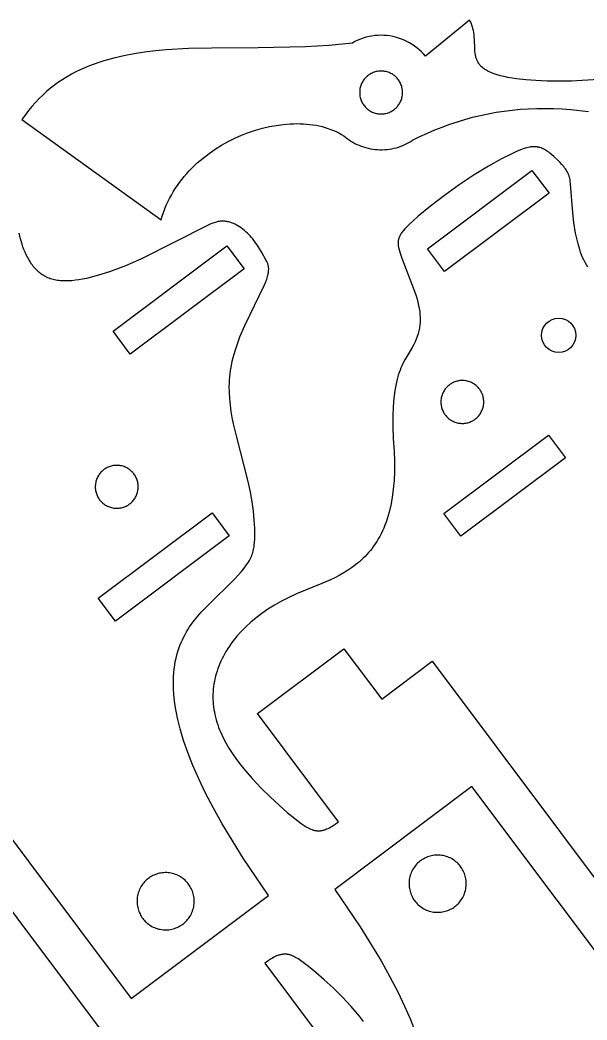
# Model space of a CAD drawing. Header units: millimetres. Extents: x 1072 to 1532, y 1321 to 1864.
# Drawn here: x 1285.6 to 1411.5, y 1642.3 to 1864.3 of the extents above; entities that cross this region are included whole.
import ezdxf

# ---------------------------------------------------------------- set-up
doc = ezdxf.new("R2010")
doc.units = ezdxf.units.MM
doc.header["$MEASUREMENT"] = 0
doc.layers.add('Layer 01', color=1, linetype='Continuous')
doc.layers.add('Layer 02', color=192, linetype='Continuous')

msp = doc.modelspace()

# ---------------------------------------------------------------- linework, layer by layer
at = {"layer": 'Layer 01'}
for points in [[(1368.88, 1851.77), (1368.72, 1851.9), (1368.54, 1852.03), (1368.36, 1852.16), (1368.17, 1852.27), (1367.97, 1852.38), (1367.77, 1852.48), (1367.55, 1852.58), (1367.33, 1852.66), (1367.11, 1852.73), (1366.88, 1852.79), (1366.64, 1852.84), (1366.4, 1852.88), (1366.16, 1852.9), (1365.91, 1852.92), (1365.66, 1852.92), (1365.42, 1852.91), (1365.17, 1852.88), (1364.93, 1852.84), (1364.69, 1852.79), (1364.45, 1852.73), (1364.22, 1852.66), (1363.99, 1852.57), (1363.77, 1852.48), (1363.56, 1852.37), (1363.36, 1852.26), (1363.16, 1852.14), (1362.97, 1852), (1362.79, 1851.87), (1362.62, 1851.72), (1362.46, 1851.57), (1362.31, 1851.42), (1362.17, 1851.26), (1362.03, 1851.1), (1361.9, 1850.92), (1361.78, 1850.74), (1361.66, 1850.55), (1361.55, 1850.35), (1361.45, 1850.15), (1361.36, 1849.93), (1361.28, 1849.71), (1361.2, 1849.49), (1361.14, 1849.26), (1361.09, 1849.02), (1361.06, 1848.78), (1361.03, 1848.54), (1361.02, 1848.29), (1361.02, 1848.04), (1361.03, 1847.8), (1361.05, 1847.55), (1361.09, 1847.31), (1361.14, 1847.07), (1361.2, 1846.83), (1361.28, 1846.6), (1361.36, 1846.37), (1361.46, 1846.15), (1361.56, 1845.94), (1361.68, 1845.74), (1361.8, 1845.54), (1361.93, 1845.35), (1362.07, 1845.17), (1362.21, 1845), (1362.36, 1844.84), (1362.51, 1844.69), (1362.67, 1844.55), (1362.84, 1844.41), (1363.01, 1844.28), (1363.19, 1844.16), (1363.38, 1844.04), (1363.58, 1843.93), (1363.79, 1843.83), (1364, 1843.74), (1364.22, 1843.66), (1364.45, 1843.58), (1364.68, 1843.52), (1364.91, 1843.47), (1365.15, 1843.44), (1365.4, 1843.41), (1365.64, 1843.4), (1365.89, 1843.4), (1366.14, 1843.41), (1366.38, 1843.43), (1366.62, 1843.47), (1366.86, 1843.52), (1367.1, 1843.58), (1367.33, 1843.66), (1367.56, 1843.74), (1367.78, 1843.84), (1367.99, 1843.94), (1368.2, 1844.06), (1368.39, 1844.18), (1368.58, 1844.31), (1368.76, 1844.45), (1368.93, 1844.59), (1369.09, 1844.74), (1369.25, 1844.89), (1369.39, 1845.05), (1369.52, 1845.22), (1369.65, 1845.39), (1369.78, 1845.57), (1369.89, 1845.76), (1370, 1845.96), (1370.1, 1846.17), (1370.2, 1846.38), (1370.28, 1846.6), (1370.35, 1846.83), (1370.41, 1847.06), (1370.46, 1847.29), (1370.5, 1847.53), (1370.52, 1847.78), (1370.54, 1848.02), (1370.54, 1848.27), (1370.53, 1848.52), (1370.5, 1848.76), (1370.46, 1849), (1370.41, 1849.24), (1370.35, 1849.48), (1370.28, 1849.71), (1370.19, 1849.94), (1370.1, 1850.16), (1369.99, 1850.37), (1369.88, 1850.58), (1369.76, 1850.77), (1369.62, 1850.96), (1369.49, 1851.14), (1369.34, 1851.31), (1369.19, 1851.47), (1369.04, 1851.63), (1368.88, 1851.77)], [(1399.25, 1830.87), (1403.06, 1825.79), (1379.86, 1808.4), (1376.05, 1813.48), (1399.25, 1830.87)], [(1331.56, 1814.12), (1335.37, 1809.04), (1310.11, 1790.1), (1306.3, 1795.18), (1331.56, 1814.12)], [(1386.67, 1775.66), (1386.83, 1775.79), (1387, 1775.93), (1387.16, 1776.08), (1387.31, 1776.24), (1387.46, 1776.41), (1387.61, 1776.59), (1387.74, 1776.78), (1387.87, 1776.98), (1387.99, 1777.18), (1388.1, 1777.4), (1388.2, 1777.62), (1388.29, 1777.84), (1388.36, 1778.07), (1388.43, 1778.31), (1388.48, 1778.55), (1388.52, 1778.79), (1388.55, 1779.04), (1388.57, 1779.29), (1388.57, 1779.53), (1388.56, 1779.78), (1388.54, 1780.02), (1388.51, 1780.26), (1388.46, 1780.49), (1388.4, 1780.72), (1388.34, 1780.95), (1388.26, 1781.17), (1388.17, 1781.38), (1388.08, 1781.58), (1387.97, 1781.78), (1387.86, 1781.97), (1387.74, 1782.15), (1387.62, 1782.33), (1387.49, 1782.49), (1387.35, 1782.66), (1387.2, 1782.82), (1387.04, 1782.97), (1386.87, 1783.12), (1386.69, 1783.26), (1386.5, 1783.4), (1386.3, 1783.53), (1386.1, 1783.65), (1385.88, 1783.76), (1385.66, 1783.86), (1385.44, 1783.95), (1385.2, 1784.02), (1384.97, 1784.09), (1384.73, 1784.14), (1384.48, 1784.18), (1384.24, 1784.21), (1383.99, 1784.23), (1383.75, 1784.23), (1383.5, 1784.22), (1383.26, 1784.2), (1383.02, 1784.17), (1382.79, 1784.12), (1382.56, 1784.06), (1382.33, 1784), (1382.11, 1783.92), (1381.9, 1783.83), (1381.69, 1783.74), (1381.5, 1783.63), (1381.31, 1783.52), (1381.13, 1783.4), (1380.95, 1783.28), (1380.79, 1783.15), (1380.62, 1783.01), (1380.46, 1782.86), (1380.31, 1782.7), (1380.16, 1782.53), (1380.01, 1782.35), (1379.88, 1782.16), (1379.75, 1781.96), (1379.63, 1781.75), (1379.52, 1781.54), (1379.42, 1781.32), (1379.33, 1781.09), (1379.26, 1780.86), (1379.19, 1780.63), (1379.14, 1780.39), (1379.1, 1780.14), (1379.07, 1779.9), (1379.05, 1779.65), (1379.05, 1779.41), (1379.06, 1779.16), (1379.08, 1778.92), (1379.11, 1778.68), (1379.16, 1778.45), (1379.22, 1778.21), (1379.28, 1777.99), (1379.36, 1777.77), (1379.45, 1777.56), (1379.54, 1777.35), (1379.65, 1777.15), (1379.76, 1776.97), (1379.88, 1776.78), (1380, 1776.61), (1380.13, 1776.44), (1380.27, 1776.28), (1380.42, 1776.12), (1380.58, 1775.97), (1380.75, 1775.82), (1380.93, 1775.67), (1381.12, 1775.54), (1381.32, 1775.41), (1381.52, 1775.29), (1381.74, 1775.18), (1381.96, 1775.08), (1382.18, 1774.99), (1382.42, 1774.91), (1382.65, 1774.85), (1382.89, 1774.8), (1383.14, 1774.75), (1383.38, 1774.73), (1383.63, 1774.71), (1383.87, 1774.71), (1384.12, 1774.72), (1384.36, 1774.74), (1384.6, 1774.77), (1384.83, 1774.82), (1385.06, 1774.87), (1385.29, 1774.94), (1385.51, 1775.02), (1385.72, 1775.11), (1385.93, 1775.2), (1386.12, 1775.31), (1386.31, 1775.42), (1386.49, 1775.53), (1386.67, 1775.66)], [(1402.9, 1772.13), (1406.71, 1767.05), (1383.51, 1749.65), (1379.7, 1754.73), (1402.9, 1772.13)], [(1309.95, 1756.83), (1310.12, 1756.96), (1310.28, 1757.1), (1310.44, 1757.25), (1310.6, 1757.41), (1310.75, 1757.59), (1310.89, 1757.76), (1311.03, 1757.95), (1311.15, 1758.15), (1311.27, 1758.36), (1311.38, 1758.57), (1311.48, 1758.79), (1311.57, 1759.02), (1311.65, 1759.25), (1311.71, 1759.48), (1311.77, 1759.72), (1311.81, 1759.97), (1311.84, 1760.21), (1311.85, 1760.46), (1311.86, 1760.7), (1311.85, 1760.95), (1311.83, 1761.19), (1311.79, 1761.43), (1311.75, 1761.66), (1311.69, 1761.9), (1311.62, 1762.12), (1311.54, 1762.34), (1311.46, 1762.55), (1311.36, 1762.76), (1311.26, 1762.96), (1311.15, 1763.14), (1311.03, 1763.33), (1310.9, 1763.5), (1310.77, 1763.67), (1310.63, 1763.83), (1310.48, 1763.99), (1310.32, 1764.14), (1310.15, 1764.29), (1309.97, 1764.44), (1309.78, 1764.57), (1309.59, 1764.7), (1309.38, 1764.82), (1309.17, 1764.93), (1308.95, 1765.03), (1308.72, 1765.12), (1308.49, 1765.2), (1308.25, 1765.26), (1308.01, 1765.31), (1307.77, 1765.36), (1307.52, 1765.38), (1307.28, 1765.4), (1307.03, 1765.4), (1306.79, 1765.39), (1306.55, 1765.37), (1306.31, 1765.34), (1306.07, 1765.29), (1305.84, 1765.24), (1305.62, 1765.17), (1305.4, 1765.09), (1305.18, 1765), (1304.98, 1764.91), (1304.78, 1764.8), (1304.59, 1764.69), (1304.41, 1764.58), (1304.24, 1764.45), (1304.07, 1764.32), (1303.91, 1764.18), (1303.75, 1764.03), (1303.59, 1763.87), (1303.44, 1763.7), (1303.3, 1763.52), (1303.16, 1763.33), (1303.04, 1763.13), (1302.92, 1762.93), (1302.81, 1762.71), (1302.71, 1762.49), (1302.62, 1762.27), (1302.54, 1762.04), (1302.47, 1761.8), (1302.42, 1761.56), (1302.38, 1761.32), (1302.35, 1761.07), (1302.34, 1760.82), (1302.33, 1760.58), (1302.34, 1760.34), (1302.36, 1760.09), (1302.4, 1759.85), (1302.44, 1759.62), (1302.5, 1759.39), (1302.57, 1759.16), (1302.65, 1758.94), (1302.73, 1758.73), (1302.83, 1758.53), (1302.93, 1758.33), (1303.04, 1758.14), (1303.16, 1757.96), (1303.28, 1757.78), (1303.42, 1757.62), (1303.56, 1757.45), (1303.71, 1757.29), (1303.87, 1757.14), (1304.04, 1756.99), (1304.22, 1756.85), (1304.41, 1756.71), (1304.6, 1756.58), (1304.81, 1756.46), (1305.02, 1756.35), (1305.24, 1756.25), (1305.47, 1756.17), (1305.7, 1756.09), (1305.94, 1756.02), (1306.18, 1755.97), (1306.42, 1755.93), (1306.67, 1755.9), (1306.91, 1755.88), (1307.16, 1755.88), (1307.4, 1755.89), (1307.64, 1755.91), (1307.88, 1755.94), (1308.12, 1755.99), (1308.35, 1756.05), (1308.57, 1756.11), (1308.79, 1756.19), (1309.01, 1756.28), (1309.21, 1756.38), (1309.41, 1756.48), (1309.6, 1756.59), (1309.78, 1756.71), (1309.95, 1756.83)], [(1328.25, 1754.84), (1332.05, 1749.76), (1306.8, 1730.82), (1302.99, 1735.9), (1328.25, 1754.84)], [(1374.52, 1677.63), (1374.3, 1677.46), (1374.08, 1677.27), (1373.87, 1677.07), (1373.66, 1676.85), (1373.46, 1676.63), (1373.27, 1676.39), (1373.09, 1676.13), (1372.92, 1675.87), (1372.76, 1675.6), (1372.61, 1675.31), (1372.48, 1675.02), (1372.36, 1674.72), (1372.26, 1674.41), (1372.17, 1674.09), (1372.1, 1673.77), (1372.04, 1673.45), (1372, 1673.12), (1371.98, 1672.79), (1371.98, 1672.47), (1371.99, 1672.14), (1372.02, 1671.82), (1372.07, 1671.5), (1372.13, 1671.19), (1372.2, 1670.88), (1372.29, 1670.58), (1372.4, 1670.29), (1372.51, 1670), (1372.64, 1669.73), (1372.78, 1669.46), (1372.93, 1669.21), (1373.08, 1668.97), (1373.25, 1668.74), (1373.42, 1668.52), (1373.61, 1668.3), (1373.81, 1668.09), (1374.03, 1667.88), (1374.25, 1667.68), (1374.49, 1667.49), (1374.74, 1667.31), (1375.01, 1667.14), (1375.28, 1666.98), (1375.57, 1666.83), (1375.86, 1666.7), (1376.16, 1666.58), (1376.47, 1666.48), (1376.79, 1666.39), (1377.11, 1666.32), (1377.43, 1666.26), (1377.76, 1666.23), (1378.08, 1666.2), (1378.41, 1666.2), (1378.74, 1666.21), (1379.06, 1666.24), (1379.38, 1666.29), (1379.69, 1666.35), (1380, 1666.42), (1380.3, 1666.51), (1380.59, 1666.62), (1380.88, 1666.73), (1381.15, 1666.86), (1381.41, 1667), (1381.67, 1667.15), (1381.91, 1667.3), (1382.14, 1667.47), (1382.36, 1667.64), (1382.58, 1667.83), (1382.79, 1668.03), (1383, 1668.25), (1383.2, 1668.47), (1383.39, 1668.71), (1383.57, 1668.97), (1383.74, 1669.23), (1383.9, 1669.5), (1384.05, 1669.79), (1384.18, 1670.08), (1384.3, 1670.38), (1384.4, 1670.69), (1384.49, 1671.01), (1384.56, 1671.33), (1384.62, 1671.65), (1384.65, 1671.98), (1384.67, 1672.31), (1384.68, 1672.63), (1384.67, 1672.96), (1384.64, 1673.28), (1384.59, 1673.6), (1384.53, 1673.91), (1384.46, 1674.22), (1384.37, 1674.52), (1384.26, 1674.81), (1384.15, 1675.1), (1384.02, 1675.37), (1383.88, 1675.63), (1383.73, 1675.89), (1383.57, 1676.13), (1383.41, 1676.36), (1383.23, 1676.58), (1383.05, 1676.8), (1382.85, 1677.01), (1382.63, 1677.22), (1382.4, 1677.42), (1382.17, 1677.61), (1381.91, 1677.79), (1381.65, 1677.96), (1381.38, 1678.12), (1381.09, 1678.27), (1380.8, 1678.4), (1380.5, 1678.52), (1380.19, 1678.62), (1379.87, 1678.71), (1379.55, 1678.78), (1379.23, 1678.84), (1378.9, 1678.87), (1378.57, 1678.9), (1378.25, 1678.9), (1377.92, 1678.89), (1377.6, 1678.86), (1377.28, 1678.81), (1376.96, 1678.75), (1376.66, 1678.68), (1376.36, 1678.59), (1376.06, 1678.48), (1375.78, 1678.37), (1375.51, 1678.24), (1375.24, 1678.1), (1374.99, 1677.95), (1374.75, 1677.79), (1374.52, 1677.63)], [(1321.76, 1663.57), (1321.98, 1663.75), (1322.2, 1663.93), (1322.41, 1664.13), (1322.62, 1664.35), (1322.82, 1664.58), (1323.01, 1664.81), (1323.19, 1665.07), (1323.36, 1665.33), (1323.52, 1665.6), (1323.66, 1665.89), (1323.8, 1666.18), (1323.91, 1666.48), (1324.02, 1666.79), (1324.11, 1667.11), (1324.18, 1667.43), (1324.23, 1667.75), (1324.27, 1668.08), (1324.29, 1668.41), (1324.3, 1668.73), (1324.28, 1669.06), (1324.25, 1669.38), (1324.21, 1669.7), (1324.15, 1670.02), (1324.07, 1670.32), (1323.98, 1670.62), (1323.88, 1670.92), (1323.76, 1671.2), (1323.63, 1671.47), (1323.5, 1671.74), (1323.35, 1671.99), (1323.19, 1672.23), (1323.03, 1672.46), (1322.85, 1672.68), (1322.66, 1672.9), (1322.46, 1673.11), (1322.25, 1673.32), (1322.02, 1673.52), (1321.78, 1673.71), (1321.53, 1673.89), (1321.27, 1674.06), (1320.99, 1674.22), (1320.71, 1674.37), (1320.42, 1674.5), (1320.11, 1674.62), (1319.8, 1674.72), (1319.49, 1674.81), (1319.17, 1674.88), (1318.84, 1674.94), (1318.52, 1674.98), (1318.19, 1675), (1317.86, 1675), (1317.54, 1674.99), (1317.21, 1674.96), (1316.9, 1674.91), (1316.58, 1674.85), (1316.27, 1674.78), (1315.97, 1674.69), (1315.68, 1674.58), (1315.4, 1674.47), (1315.12, 1674.34), (1314.86, 1674.2), (1314.61, 1674.05), (1314.37, 1673.9), (1314.14, 1673.73), (1313.91, 1673.56), (1313.7, 1673.37), (1313.48, 1673.17), (1313.28, 1672.95), (1313.08, 1672.73), (1312.89, 1672.49), (1312.7, 1672.24), (1312.53, 1671.97), (1312.37, 1671.7), (1312.23, 1671.41), (1312.1, 1671.12), (1311.98, 1670.82), (1311.87, 1670.51), (1311.79, 1670.19), (1311.71, 1669.87), (1311.66, 1669.55), (1311.62, 1669.22), (1311.6, 1668.9), (1311.6, 1668.57), (1311.61, 1668.24), (1311.64, 1667.92), (1311.68, 1667.6), (1311.74, 1667.29), (1311.82, 1666.98), (1311.91, 1666.68), (1312.01, 1666.39), (1312.13, 1666.1), (1312.26, 1665.83), (1312.4, 1665.57), (1312.54, 1665.31), (1312.7, 1665.07), (1312.87, 1664.84), (1313.04, 1664.62), (1313.23, 1664.4), (1313.43, 1664.19), (1313.64, 1663.98), (1313.87, 1663.78), (1314.11, 1663.59), (1314.36, 1663.41), (1314.62, 1663.24), (1314.9, 1663.08), (1315.18, 1662.93), (1315.48, 1662.8), (1315.78, 1662.68), (1316.09, 1662.58), (1316.4, 1662.49), (1316.72, 1662.42), (1317.05, 1662.36), (1317.37, 1662.33), (1317.7, 1662.31), (1318.03, 1662.3), (1318.35, 1662.31), (1318.68, 1662.34), (1319, 1662.39), (1319.31, 1662.45), (1319.62, 1662.52), (1319.92, 1662.61), (1320.21, 1662.72), (1320.49, 1662.83), (1320.77, 1662.96), (1321.03, 1663.1), (1321.28, 1663.25), (1321.53, 1663.41), (1321.76, 1663.57)]]:
    msp.add_lwpolyline(points, dxfattribs=at)
msp.add_circle((1405.21, 1794.27), 3.81, dxfattribs=at)
at = {"layer": 'Layer 02'}
for points in [[(1414.02, 1851.04), (1408.03, 1850.7), (1405.24, 1850.65), (1402.61, 1850.69), (1400.15, 1850.79), (1397.88, 1850.97), (1395.8, 1851.21), (1393.93, 1851.52), (1393.09, 1851.69), (1392.3, 1851.88), (1391.57, 1852.09), (1390.9, 1852.3), (1390.29, 1852.53), (1390.01, 1852.65), (1389.74, 1852.77), (1389.49, 1852.9), (1389.25, 1853.03), (1389.03, 1853.16), (1388.82, 1853.29), (1388.62, 1853.43), (1388.43, 1853.57), (1388.26, 1853.72), (1388.1, 1853.86), (1387.94, 1854.01), (1387.8, 1854.16), (1387.67, 1854.32), (1387.55, 1854.47), (1387.44, 1854.63), (1387.33, 1854.79), (1387.24, 1854.96), (1387.15, 1855.12), (1387.07, 1855.29), (1387, 1855.46), (1386.94, 1855.64), (1386.88, 1855.81), (1386.83, 1855.99), (1386.79, 1856.17), (1386.75, 1856.35), (1386.71, 1856.54), (1386.66, 1856.91), (1386.61, 1857.3), (1386.57, 1858.09), (1386.51, 1859.75), (1386.45, 1860.61), (1386.41, 1861.05), (1386.34, 1861.5), (1386.26, 1861.95), (1386.15, 1862.4), (1386.09, 1862.63), (1386.02, 1862.86), (1385.94, 1863.09), (1385.86, 1863.32), (1385.76, 1863.55), (1385.66, 1863.78), (1385.55, 1864.02), (1385.43, 1864.25), (1375.6, 1856.2), (1375.17, 1856.71), (1374.71, 1857.18), (1374.23, 1857.64), (1373.72, 1858.07), (1373.19, 1858.47), (1372.64, 1858.84), (1372.08, 1859.19), (1371.49, 1859.5), (1370.89, 1859.78), (1370.28, 1860.03), (1369.65, 1860.25), (1369.01, 1860.44), (1368.37, 1860.59), (1367.71, 1860.71), (1367.06, 1860.79), (1366.4, 1860.84), (1365.73, 1860.86), (1365.07, 1860.84), (1364.41, 1860.78), (1363.75, 1860.69), (1363.1, 1860.57), (1362.45, 1860.41), (1361.82, 1860.22), (1361.19, 1860), (1360.58, 1859.75), (1359.98, 1859.46), (1359.4, 1859.14), (1354.21, 1858.59), (1348.98, 1858.27), (1338.47, 1858.07), (1328.1, 1858.02), (1323.04, 1857.89), (1318.09, 1857.6), (1315.67, 1857.38), (1313.29, 1857.1), (1310.95, 1856.75), (1308.66, 1856.32), (1306.42, 1855.8), (1304.23, 1855.19), (1303.15, 1854.85), (1302.09, 1854.48), (1301.05, 1854.08), (1300.02, 1853.66), (1299.01, 1853.2), (1298.01, 1852.71), (1297.03, 1852.2), (1296.07, 1851.64), (1295.12, 1851.06), (1294.19, 1850.44), (1293.28, 1849.79), (1292.39, 1849.1), (1291.52, 1848.37), (1290.67, 1847.6), (1289.84, 1846.8), (1289.03, 1845.95), (1288.24, 1845.06), (1287.47, 1844.13), (1286.73, 1843.16), (1286, 1842.14), (1316.95, 1819.91), (1317.2, 1820.74), (1317.47, 1821.55), (1317.77, 1822.35), (1318.1, 1823.14), (1318.45, 1823.91), (1318.82, 1824.66), (1319.22, 1825.4), (1319.65, 1826.13), (1320.09, 1826.84), (1320.56, 1827.53), (1321.05, 1828.21), (1321.55, 1828.88), (1322.08, 1829.53), (1322.63, 1830.16), (1323.19, 1830.78), (1323.77, 1831.38), (1324.37, 1831.96), (1324.98, 1832.53), (1325.61, 1833.08), (1326.25, 1833.61), (1327.58, 1834.63), (1328.95, 1835.58), (1330.37, 1836.46), (1331.82, 1837.27), (1333.3, 1838.01), (1334.81, 1838.67), (1336.33, 1839.27), (1337.87, 1839.78), (1339.42, 1840.22), (1340.97, 1840.59), (1342.51, 1840.87), (1344.04, 1841.08), (1345.56, 1841.2), (1346.31, 1841.23), (1347.05, 1841.25), (1347.79, 1841.24), (1348.52, 1841.21), (1349.24, 1841.16), (1349.95, 1841.08), (1350.65, 1840.99), (1351.34, 1840.88), (1352.02, 1840.74), (1352.69, 1840.58), (1353.34, 1840.4), (1353.98, 1840.2), (1354.61, 1839.98), (1355.22, 1839.73), (1355.81, 1839.47), (1356.39, 1839.17), (1356.95, 1838.86), (1357.5, 1838.53), (1357.87, 1838.22), (1358.26, 1837.92), (1358.66, 1837.64), (1359.08, 1837.37), (1359.51, 1837.11), (1359.96, 1836.87), (1360.42, 1836.64), (1360.89, 1836.44), (1361.37, 1836.25), (1361.86, 1836.07), (1362.37, 1835.92), (1362.88, 1835.79), (1363.4, 1835.68), (1363.92, 1835.59), (1364.45, 1835.53), (1364.98, 1835.48), (1365.51, 1835.46), (1366.04, 1835.46), (1366.57, 1835.48), (1367.1, 1835.53), (1367.62, 1835.59), (1368.14, 1835.68), (1368.65, 1835.79), (1369.16, 1835.91), (1369.65, 1836.06), (1370.13, 1836.23), (1370.61, 1836.41), (1371.07, 1836.61), (1371.52, 1836.83), (1371.95, 1837.06), (1372.37, 1837.31), (1372.78, 1837.56), (1374.4, 1838.37), (1376.04, 1839.13), (1377.68, 1839.84), (1379.34, 1840.5), (1381.01, 1841.11), (1382.7, 1841.68), (1384.39, 1842.19), (1386.1, 1842.66), (1387.83, 1843.08), (1389.57, 1843.45), (1391.32, 1843.77), (1393.1, 1844.04), (1394.88, 1844.26), (1396.69, 1844.43), (1398.51, 1844.54), (1400.35, 1844.61), (1402.21, 1844.63), (1404.08, 1844.6), (1405.98, 1844.52), (1407.89, 1844.38), (1411.78, 1843.96)], [(1411.65, 1809.39), (1411.34, 1809.91), (1411.04, 1810.44), (1410.77, 1810.99), (1410.52, 1811.56), (1410.28, 1812.14), (1410.06, 1812.73), (1409.86, 1813.32), (1409.51, 1814.54), (1409.21, 1815.76), (1408.96, 1816.97), (1408.59, 1819.31), (1408.34, 1821.44), (1407.84, 1827.83), (1407.76, 1828.53), (1407.71, 1828.84), (1407.65, 1829.13), (1407.62, 1829.27), (1407.58, 1829.4), (1407.54, 1829.54), (1407.5, 1829.67), (1407.45, 1829.81), (1407.4, 1829.94), (1407.28, 1830.2), (1407.15, 1830.46), (1407.01, 1830.72), (1406.85, 1830.97), (1406.69, 1831.22), (1406.51, 1831.47), (1406.33, 1831.71), (1405.93, 1832.19), (1405.51, 1832.65), (1405.06, 1833.1), (1404.15, 1833.95), (1403.69, 1834.35), (1403.22, 1834.72), (1402.99, 1834.89), (1402.75, 1835.06), (1402.51, 1835.22), (1402.27, 1835.36), (1402.02, 1835.5), (1401.78, 1835.62), (1401.53, 1835.74), (1401.28, 1835.84), (1401.03, 1835.92), (1400.9, 1835.96), (1400.77, 1835.99), (1400.64, 1836.02), (1400.51, 1836.05), (1400.38, 1836.07), (1400.25, 1836.09), (1400.11, 1836.11), (1399.98, 1836.12), (1399.84, 1836.13), (1399.7, 1836.13), (1399.56, 1836.13), (1399.41, 1836.12), (1399.26, 1836.11), (1399.11, 1836.09), (1398.95, 1836.07), (1398.79, 1836.05), (1398.46, 1835.98), (1398.11, 1835.89), (1397.73, 1835.78), (1397.34, 1835.66), (1396.92, 1835.5), (1396, 1835.13), (1394.95, 1834.65), (1392.48, 1833.4), (1389.59, 1831.79), (1386.43, 1829.87), (1383.13, 1827.69), (1379.84, 1825.33), (1376.75, 1822.94), (1374.04, 1820.69), (1372.88, 1819.66), (1371.89, 1818.73), (1371.46, 1818.31), (1371.08, 1817.91), (1370.75, 1817.53), (1370.59, 1817.35), (1370.45, 1817.17), (1370.32, 1816.99), (1370.21, 1816.82), (1370.1, 1816.65), (1370, 1816.48), (1369.91, 1816.31), (1369.83, 1816.14), (1369.76, 1815.97), (1369.73, 1815.88), (1369.7, 1815.8), (1369.68, 1815.71), (1369.66, 1815.63), (1369.64, 1815.54), (1369.62, 1815.45), (1369.6, 1815.37), (1369.59, 1815.28), (1369.57, 1815.19), (1369.57, 1815.1), (1369.55, 1814.92), (1369.55, 1814.73), (1369.56, 1814.54), (1369.57, 1814.35), (1369.59, 1814.14), (1369.63, 1813.94), (1369.67, 1813.72), (1369.71, 1813.5), (1369.83, 1813.04), (1369.98, 1812.53), (1370.37, 1811.42), (1373.07, 1804.47), (1373.55, 1803.01), (1373.77, 1802.29), (1373.95, 1801.59), (1374.11, 1800.9), (1374.24, 1800.23), (1374.34, 1799.57), (1374.41, 1798.93), (1374.45, 1798.29), (1374.46, 1797.67), (1374.45, 1797.36), (1374.43, 1797.05), (1374.41, 1796.75), (1374.38, 1796.44), (1374.33, 1796.14), (1374.28, 1795.84), (1374.23, 1795.54), (1374.16, 1795.24), (1374.08, 1794.93), (1374, 1794.63), (1373.81, 1794.03), (1373.58, 1793.43), (1373.31, 1792.82), (1373.01, 1792.2), (1372.67, 1791.58), (1371.47, 1789.59), (1371.03, 1788.82), (1370.6, 1787.98), (1370.39, 1787.52), (1370.18, 1787.04), (1369.98, 1786.53), (1369.79, 1785.99), (1369.6, 1785.42), (1369.42, 1784.81), (1369.25, 1784.16), (1369.09, 1783.47), (1368.94, 1782.75), (1368.81, 1781.98), (1368.58, 1780.29), (1368.43, 1778.41), (1368.36, 1776.31), (1368.37, 1773.98), (1368.48, 1771.39), (1368.7, 1768.53), (1368.77, 1766.23), (1368.75, 1764.06), (1368.65, 1762.02), (1368.48, 1760.1), (1368.23, 1758.29), (1367.92, 1756.6), (1367.55, 1755.01), (1367.34, 1754.25), (1367.11, 1753.52), (1366.87, 1752.82), (1366.61, 1752.14), (1366.35, 1751.48), (1366.06, 1750.84), (1365.77, 1750.23), (1365.46, 1749.64), (1365.15, 1749.07), (1364.82, 1748.52), (1364.47, 1747.99), (1364.12, 1747.48), (1363.76, 1746.98), (1363.39, 1746.51), (1363.01, 1746.06), (1362.62, 1745.62), (1362.22, 1745.19), (1361.81, 1744.79), (1361.4, 1744.4), (1360.97, 1744.02), (1360.55, 1743.66), (1360.11, 1743.31), (1359.22, 1742.66), (1358.31, 1742.05), (1357.39, 1741.48), (1356.44, 1740.96), (1355.49, 1740.47), (1354.54, 1740.01), (1352.61, 1739.16), (1347.01, 1736.87), (1345.29, 1736.08), (1343.66, 1735.24), (1342.12, 1734.37), (1340.67, 1733.47), (1339.3, 1732.53), (1338.03, 1731.57), (1336.83, 1730.58), (1335.73, 1729.56), (1334.7, 1728.52), (1333.76, 1727.46), (1333.32, 1726.92), (1332.9, 1726.38), (1332.5, 1725.84), (1332.11, 1725.3), (1331.75, 1724.75), (1331.41, 1724.19), (1331.09, 1723.64), (1330.78, 1723.08), (1330.5, 1722.52), (1330.23, 1721.96), (1329.99, 1721.4), (1329.76, 1720.84), (1329.55, 1720.28), (1329.35, 1719.72), (1329.18, 1719.16), (1329.02, 1718.59), (1328.89, 1718.03), (1328.77, 1717.46), (1328.67, 1716.9), (1328.59, 1716.33), (1328.52, 1715.77), (1328.48, 1715.2), (1328.45, 1714.64), (1328.44, 1714.07), (1328.45, 1713.5), (1328.47, 1712.94), (1328.52, 1712.37), (1328.58, 1711.8), (1328.66, 1711.23), (1328.76, 1710.66), (1328.87, 1710.09), (1329, 1709.52), (1329.15, 1708.95), (1329.32, 1708.38), (1329.51, 1707.81), (1329.71, 1707.24), (1329.94, 1706.67), (1330.18, 1706.09), (1330.71, 1704.95), (1331.31, 1703.8), (1331.98, 1702.65), (1332.72, 1701.5), (1333.52, 1700.35), (1334.37, 1699.21), (1335.27, 1698.08), (1337.18, 1695.88), (1339.16, 1693.77), (1341.16, 1691.8), (1343.12, 1689.99), (1344.96, 1688.38), (1346.62, 1687.02), (1348.06, 1685.91), (1348.71, 1685.47), (1349.02, 1685.27), (1349.32, 1685.09), (1349.61, 1684.93), (1349.9, 1684.79), (1350.18, 1684.66), (1350.45, 1684.55), (1350.59, 1684.51), (1350.72, 1684.46), (1350.86, 1684.42), (1350.99, 1684.39), (1351.12, 1684.36), (1351.26, 1684.34), (1351.39, 1684.32), (1351.52, 1684.3), (1351.65, 1684.29), (1351.78, 1684.29), (1351.91, 1684.28), (1352.05, 1684.29), (1352.18, 1684.3), (1352.31, 1684.31), (1352.45, 1684.33), (1352.58, 1684.35), (1352.71, 1684.37), (1352.85, 1684.41), (1352.99, 1684.44), (1353.13, 1684.48), (1353.27, 1684.53), (1353.41, 1684.58), (1353.69, 1684.69), (1353.99, 1684.83), (1354.29, 1684.98), (1354.6, 1685.16), (1354.92, 1685.35), (1355.59, 1685.79), (1356.31, 1686.31), (1338.31, 1710.32), (1357.52, 1724.71), (1365.91, 1713.51), (1377.11, 1721.91), (1434.11, 1645.91)], [(1340.81, 1669.92), (1335.15, 1678.24), (1330.52, 1685.8), (1328.55, 1689.3), (1326.82, 1692.64), (1325.29, 1695.81), (1323.98, 1698.81), (1322.85, 1701.65), (1321.92, 1704.35), (1321.16, 1706.89), (1320.56, 1709.3), (1320.33, 1710.45), (1320.13, 1711.57), (1319.97, 1712.65), (1319.84, 1713.7), (1319.75, 1714.72), (1319.69, 1715.71), (1319.66, 1716.67), (1319.66, 1717.6), (1319.7, 1718.5), (1319.76, 1719.38), (1319.85, 1720.22), (1319.96, 1721.04), (1320.1, 1721.83), (1320.26, 1722.6), (1320.45, 1723.34), (1320.65, 1724.06), (1320.88, 1724.75), (1321.13, 1725.42), (1321.39, 1726.07), (1321.67, 1726.7), (1321.96, 1727.31), (1322.27, 1727.89), (1322.59, 1728.46), (1322.92, 1729.01), (1323.26, 1729.54), (1323.61, 1730.05), (1324.34, 1731.02), (1325.08, 1731.93), (1325.84, 1732.79), (1327.36, 1734.34), (1333.27, 1740.16), (1334.08, 1741.04), (1334.79, 1741.85), (1335.39, 1742.59), (1335.91, 1743.29), (1336.14, 1743.62), (1336.34, 1743.95), (1336.53, 1744.26), (1336.7, 1744.58), (1336.85, 1744.88), (1336.99, 1745.19), (1337.11, 1745.49), (1337.22, 1745.79), (1337.31, 1746.09), (1337.4, 1746.39), (1337.47, 1746.7), (1337.53, 1747.01), (1337.58, 1747.33), (1337.63, 1747.65), (1337.69, 1748.33), (1337.74, 1749.05), (1337.76, 1749.81), (1337.74, 1751.45), (1337.63, 1753.25), (1337.44, 1755.2), (1337.15, 1757.28), (1336.76, 1759.48), (1336.29, 1761.79), (1333.65, 1771.94), (1333.02, 1774.64), (1332.75, 1776.01), (1332.51, 1777.38), (1332.32, 1778.77), (1332.18, 1780.15), (1332.09, 1781.55), (1332.07, 1782.94), (1332.09, 1783.64), (1332.12, 1784.34), (1332.18, 1785.04), (1332.25, 1785.73), (1332.34, 1786.43), (1332.46, 1787.13), (1332.74, 1788.51), (1333.09, 1789.89), (1333.5, 1791.25), (1333.96, 1792.59), (1334.45, 1793.9), (1335.53, 1796.44), (1339.9, 1805.46), (1340.17, 1806.14), (1340.4, 1806.76), (1340.57, 1807.32), (1340.63, 1807.58), (1340.69, 1807.82), (1340.74, 1808.06), (1340.77, 1808.28), (1340.8, 1808.5), (1340.81, 1808.7), (1340.82, 1808.89), (1340.82, 1809.08), (1340.81, 1809.26), (1340.79, 1809.43), (1340.77, 1809.59), (1340.73, 1809.75), (1340.7, 1809.9), (1340.65, 1810.05), (1340.6, 1810.2), (1340.55, 1810.34), (1340.49, 1810.48), (1340.42, 1810.62), (1340.29, 1810.89), (1339.29, 1812.65), (1338.48, 1813.97), (1338.03, 1814.64), (1337.53, 1815.32), (1337.27, 1815.66), (1336.99, 1815.99), (1336.71, 1816.32), (1336.41, 1816.64), (1336.09, 1816.95), (1335.77, 1817.26), (1335.43, 1817.55), (1335.08, 1817.84), (1334.72, 1818.11), (1334.35, 1818.36), (1333.97, 1818.59), (1333.58, 1818.81), (1333.38, 1818.91), (1333.19, 1819), (1332.99, 1819.09), (1332.78, 1819.17), (1332.58, 1819.24), (1332.38, 1819.31), (1332.17, 1819.37), (1331.96, 1819.43), (1331.75, 1819.48), (1331.54, 1819.52), (1331.33, 1819.55), (1331.12, 1819.57), (1330.91, 1819.59), (1330.69, 1819.6), (1330.48, 1819.6), (1330.27, 1819.59), (1330.05, 1819.57), (1329.83, 1819.54), (1329.62, 1819.5), (1329.39, 1819.46), (1329.17, 1819.4), (1328.94, 1819.33), (1328.7, 1819.26), (1328.46, 1819.17), (1327.95, 1818.98), (1327.41, 1818.74), (1312.42, 1811.17), (1309.01, 1809.7), (1307.27, 1809.01), (1305.51, 1808.37), (1303.77, 1807.8), (1302.04, 1807.3), (1300.35, 1806.89), (1299.52, 1806.72), (1298.71, 1806.58), (1297.92, 1806.47), (1297.14, 1806.39), (1296.38, 1806.34), (1295.64, 1806.33), (1295.28, 1806.34), (1294.93, 1806.35), (1294.58, 1806.38), (1294.24, 1806.41), (1293.91, 1806.46), (1293.58, 1806.51), (1293.26, 1806.58), (1292.95, 1806.65), (1292.65, 1806.74), (1292.35, 1806.83), (1292.06, 1806.94), (1291.78, 1807.05), (1291.51, 1807.18), (1291.24, 1807.32), (1290.98, 1807.46), (1290.73, 1807.61), (1290.48, 1807.77), (1290.24, 1807.94), (1290.01, 1808.12), (1289.79, 1808.31), (1289.57, 1808.5), (1289.35, 1808.7), (1289.15, 1808.91), (1288.95, 1809.13), (1288.75, 1809.35), (1288.56, 1809.57), (1288.38, 1809.81), (1288.2, 1810.05), (1287.87, 1810.54), (1287.55, 1811.06), (1287.26, 1811.6), (1286.99, 1812.15), (1286.73, 1812.71), (1286.5, 1813.29), (1286.28, 1813.88), (1286.08, 1814.48), (1285.72, 1815.69), (1285.42, 1816.91)], [(1253.33, 1723.07), (1310.32, 1647.06), (1340.81, 1669.92)], [(1319.16, 1619.29), (1262.17, 1695.29)], [(1442.94, 1618.13), (1385.95, 1694.14), (1355.47, 1671.28)], [(1355.47, 1671.28), (1361.12, 1662.96), (1365.76, 1655.41), (1367.72, 1651.9), (1369.46, 1648.56), (1370.98, 1645.4), (1372.3, 1642.39), (1373.42, 1639.55)], [(1361.9, 1641.99), (1361, 1643.12), (1359.1, 1645.32), (1357.12, 1647.43), (1355.11, 1649.41), (1353.16, 1651.21), (1351.32, 1652.82), (1349.65, 1654.19), (1348.21, 1655.29), (1347.57, 1655.73), (1347.26, 1655.93), (1346.96, 1656.11), (1346.66, 1656.27), (1346.38, 1656.41), (1346.1, 1656.54), (1345.82, 1656.65), (1345.69, 1656.7), (1345.55, 1656.74), (1345.42, 1656.78), (1345.28, 1656.81), (1345.15, 1656.84), (1345.02, 1656.86), (1344.89, 1656.88), (1344.76, 1656.9), (1344.62, 1656.91), (1344.49, 1656.91), (1344.36, 1656.92), (1344.23, 1656.91), (1344.1, 1656.9), (1343.96, 1656.89), (1343.83, 1656.87), (1343.7, 1656.85), (1343.56, 1656.83), (1343.42, 1656.79), (1343.29, 1656.76), (1343.15, 1656.72), (1343.01, 1656.67), (1342.87, 1656.62), (1342.58, 1656.51), (1342.29, 1656.37), (1341.99, 1656.22), (1341.68, 1656.04), (1341.36, 1655.85), (1340.69, 1655.41), (1339.96, 1654.89), (1357.96, 1630.88)]]:
    msp.add_lwpolyline(points, dxfattribs=at)

doc.saveas('drawing.dxf')
